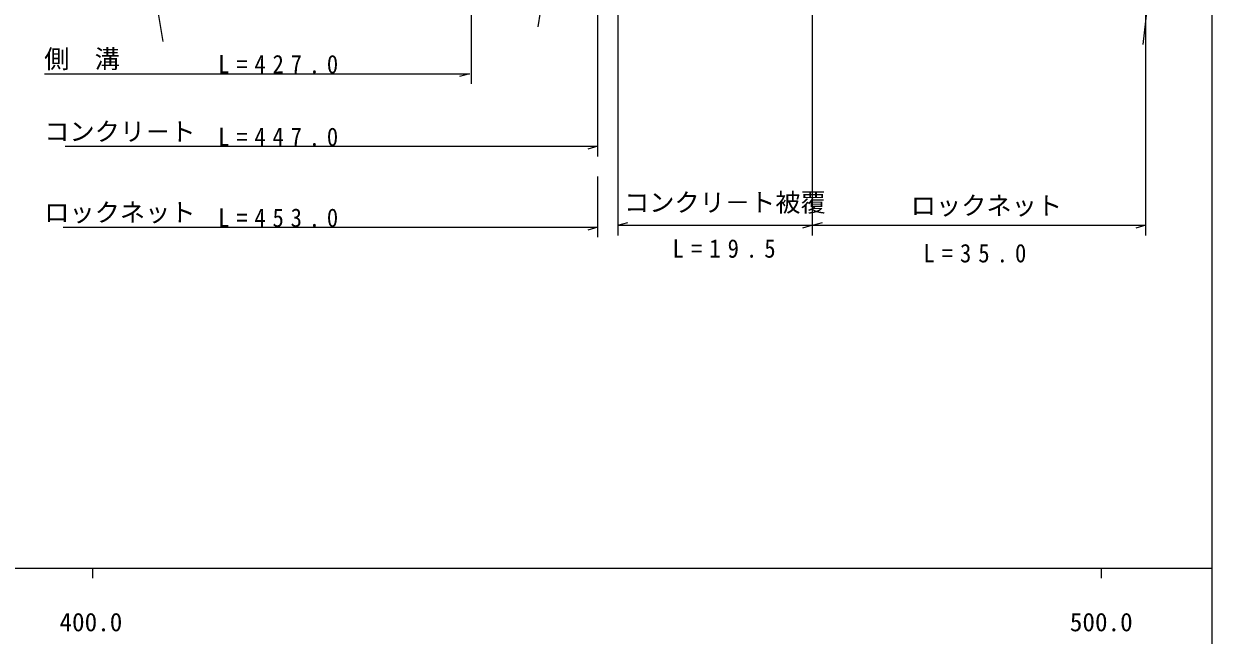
# Model space of a CAD drawing. Units: millimetres, scale not verified. Extents: x 40000 to 680000, y 20000 to 380000.
# Drawn here: x 461190 to 579000, y 198357 to 258924 of the extents above; entities that cross this region are included whole.
import ezdxf
from ezdxf.enums import TextEntityAlignment as Align

# ---------------------------------------------------------------- set-up
doc = ezdxf.new("R2010")
doc.units = ezdxf.units.MM
doc.header["$LTSCALE"] = 1000
doc.layers.add('M-BGD', color=7, linetype='Continuous', lineweight=25)
doc.layers.add('M-TTL-BAND', color=7, linetype='Continuous', lineweight=25)
doc.styles.add('ＭＳ ゴシック', font='')
doc.styles.get('ＭＳ ゴシック').set_extended_font_data('MS Gothic')

msp = doc.modelspace()

# ---------------------------------------------------------------- linework, layer by layer
at = {"layer": 'M-BGD'}
for p, q in [((516826, 288248), (512140, 258616)), ((474996, 257161), (470062, 286752)), ((574536, 278296), (572118, 256869)), ((505574, 252978), (505574, 270061)), ((518109, 245785), (518109, 269856)), ((520084, 265204), (520084, 237967)), ((539368, 237967), (539368, 263689)), ((572427, 237967), (572427, 260383)), ((463241, 253978), (505368, 253978)), ((505368, 253978), (504368, 253698)), ((465296, 246785), (518109, 246785)), ((518109, 246785), (517109, 246505)), ((518109, 237771), (518109, 243785)), ((520084, 238967), (521084, 239247)), ((539368, 238967), (540368, 239247)), ((465091, 238771), (518109, 238771)), ((518109, 238771), (517109, 238491)), ((520084, 238967), (539368, 238967)), ((539368, 238967), (538368, 238687)), ((539368, 238967), (572427, 238967)), ((572427, 238967), (571427, 238687))]:
    msp.add_line(p, q, dxfattribs=at)
at = {"layer": 'M-TTL-BAND'}
for p, q in [((579000, 20000), (579000, 370000)), ((40000, 205000), (579000, 205000)), ((468000, 205000), (468000, 204000)), ((568000, 205000), (568000, 204000))]:
    msp.add_line(p, q, dxfattribs=at)

# ---------------------------------------------------------------- texts
at = {"layer": 'M-BGD', "style": 'ＭＳ ゴシック'}
for s, p in [('側\u3000溝', (463219, 253978)), ('コンクリ－ト', (463219, 246785)), ('コンクリ－ト被覆', (520690, 239762)), ('ロックネット', (549115, 239451)), ('ロックネット', (463219, 238771))]:
    msp.add_text(s, height=1833, dxfattribs=at).set_placement(p, align=Align.BOTTOM_LEFT)
at = {"layer": 'M-BGD', "char_height": 1833, "attachment_point": 7, "style": 'ＭＳ ゴシック'}
for s, insert in [('\\T1.6;\\W0.9;L=427.0', (480460, 253978)), ('\\T1.6;\\W0.9;L=447.0', (480460, 246785)), ('\\T1.6;\\W0.9;L=453.0', (480460, 238771)), ('\\T1.62;\\W0.9;L=19.5', (525506, 235723)), ('\\T1.62;\\W0.9;L=35.0', (550358, 235257))]:
    msp.add_mtext(s, dxfattribs=dict(at, insert=insert))
at = {"layer": 'M-TTL-BAND', "style": 'ＭＳ ゴシック'}
for s, p in [('400.0', (467844, 198195)), ('500.0', (568000, 198195))]:
    msp.add_text(s, height=1833, dxfattribs=at).set_placement(p, align=Align.BOTTOM_CENTER)

doc.saveas('drawing.dxf')
